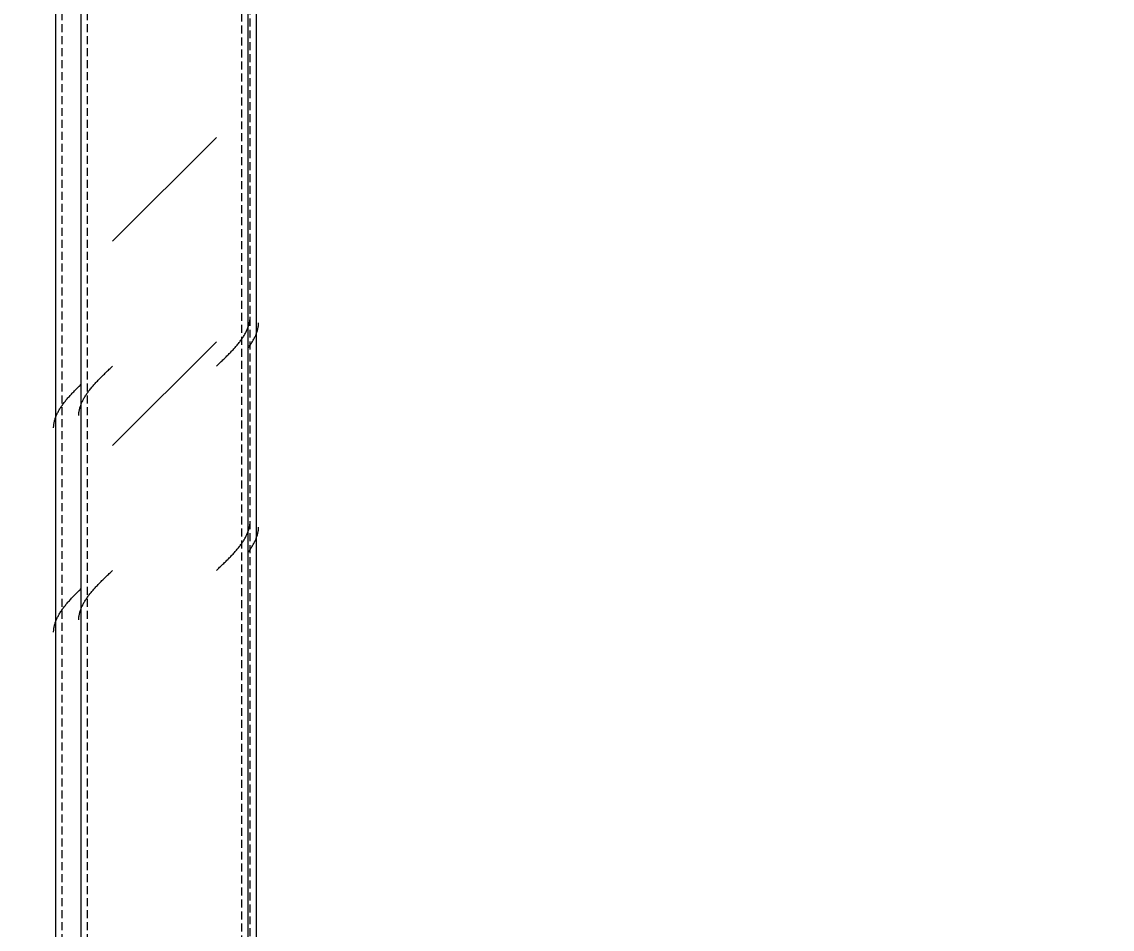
# Model space of a CAD drawing. Header units: centimetres. Extents: x -11896 to 2794, y -437 to 1921.
# Drawn here: x -2743.4 to -2678.4, y 279.1 to 333.2 of the extents above; entities that cross this region are included whole.
import ezdxf

# ---------------------------------------------------------------- set-up
doc = ezdxf.new("R2010")
doc.units = ezdxf.units.CM
doc.linetypes.add('Hidden', pattern=[0.714375, 0.47625, -0.238125])
for name, color, linetype, lineweight in [('A-ANNO-DIMS', 7, 'Continuous', 9), ('A-ANNO-DIMS-100', 7, 'Continuous', 9), ('S-COLS', 7, 'Continuous', 9)]:
    doc.layers.add(name, color=color, linetype=linetype, lineweight=lineweight)
doc.styles.add('Century Gothic_1', font='GOTHIC.TTF', dxfattribs={"height": 15})
doc.dimstyles.new('FCA_N_Cotas_E100', dxfattribs={"dimscale": 30.48, "dimtxt": 15.662524, "dimasz": 0.492126, "dimexe": 0.656168, "dimexo": 0.656168, "dimgap": 0.032808, "dimtad": 1, "dimlfac": 0.01, "dimrnd": 0.01, "dimzin": 0, "dimdsep": 46, "dimtxsty": 'Century Gothic_1', "dimblk1": 'OBLIQUE', "dimblk2": 'OBLIQUE', "dimsah": 1, "dimcen": 0.09, "dimdle": 0.656168, "dimazin": 2, "dimtfac": 1, "dimtdec": 4, "dimtix": 1, "dimtmove": 0, "dimatfit": 3, "dimfxl": 1, "dimtvp": 1, "dimtolj": 1, "dimtzin": 0, "dimarcsym": 2})

# ---------------------------------------------------------------- blocks, each defined once
blk = doc.blocks.new('FP_21-Sección 2-2')
at = {"layer": 'S-COLS'}
blk.add_line((-4180.588, 94), (-4180.588, 375.859), dxfattribs=at)
at = {"layer": 'S-COLS', "color": 9, "true_color": 0xc0c0c0}
for p, q in [((-4180.474, 315.572), (-4180.473, 315.619)), ((-4180.626, 314.918), (-4180.607, 314.964)), ((-4180.607, 314.964), (-4180.59, 315.011)), ((-4180.59, 315.011), (-4180.574, 315.058)), ((-4180.574, 315.058), (-4180.559, 315.105)), ((-4180.559, 315.105), (-4180.545, 315.151)), ((-4180.545, 315.151), (-4180.532, 315.198)), ((-4180.532, 315.198), (-4180.521, 315.245)), ((-4180.521, 315.245), (-4180.511, 315.292)), ((-4180.511, 315.292), (-4180.502, 315.338)), ((-4180.502, 315.338), (-4180.494, 315.385)), ((-4180.494, 315.385), (-4180.487, 315.432)), ((-4180.487, 315.432), (-4180.482, 315.479)), ((-4180.482, 315.479), (-4180.477, 315.525)), ((-4180.477, 315.525), (-4180.474, 315.572)), ((-4180.996, 314.263), (-4180.963, 314.31)), ((-4180.963, 314.31), (-4180.931, 314.357)), ((-4180.931, 314.357), (-4180.9, 314.403)), ((-4180.9, 314.403), (-4180.87, 314.45)), ((-4180.87, 314.45), (-4180.841, 314.497)), ((-4180.841, 314.497), (-4180.813, 314.544)), ((-4180.813, 314.544), (-4180.786, 314.59)), ((-4180.786, 314.59), (-4180.759, 314.637)), ((-4180.759, 314.637), (-4180.735, 314.684)), ((-4180.735, 314.684), (-4180.711, 314.731)), ((-4180.711, 314.731), (-4180.688, 314.777)), ((-4180.688, 314.777), (-4180.666, 314.824)), ((-4180.666, 314.824), (-4180.645, 314.871)), ((-4180.645, 314.871), (-4180.626, 314.918)), ((-4181.54, 313.608), (-4181.497, 313.655)), ((-4181.497, 313.655), (-4181.454, 313.702)), ((-4181.454, 313.702), (-4181.412, 313.749)), ((-4181.412, 313.749), (-4181.37, 313.795)), ((-4181.37, 313.795), (-4181.329, 313.842)), ((-4181.329, 313.842), (-4181.289, 313.889)), ((-4181.289, 313.889), (-4181.25, 313.936)), ((-4181.25, 313.936), (-4181.211, 313.982)), ((-4181.211, 313.982), (-4181.173, 314.029)), ((-4181.173, 314.029), (-4181.136, 314.076)), ((-4181.136, 314.076), (-4181.099, 314.123)), ((-4181.099, 314.123), (-4181.064, 314.169)), ((-4181.064, 314.169), (-4181.029, 314.216)), ((-4181.029, 314.216), (-4180.996, 314.263)), ((-4182.197, 312.954), (-4182.148, 313.001)), ((-4182.148, 313.001), (-4182.099, 313.047)), ((-4182.099, 313.047), (-4182.05, 313.094)), ((-4182.05, 313.094), (-4182.002, 313.141)), ((-4182.002, 313.141), (-4181.954, 313.188)), ((-4181.954, 313.188), (-4181.907, 313.234)), ((-4181.907, 313.234), (-4181.859, 313.281)), ((-4181.859, 313.281), (-4181.812, 313.328)), ((-4181.812, 313.328), (-4181.766, 313.375)), ((-4181.766, 313.375), (-4181.72, 313.421)), ((-4181.72, 313.421), (-4181.674, 313.468)), ((-4181.674, 313.468), (-4181.629, 313.515)), ((-4181.629, 313.515), (-4181.584, 313.562)), ((-4181.584, 313.562), (-4181.54, 313.608)), ((-4182.493, 312.673), (-4182.444, 312.72)), ((-4182.444, 312.72), (-4182.394, 312.767)), ((-4182.394, 312.767), (-4182.345, 312.814)), ((-4182.345, 312.814), (-4182.295, 312.86)), ((-4182.295, 312.86), (-4182.246, 312.907)), ((-4182.246, 312.907), (-4182.197, 312.954)), ((-4180.494, 303.196), (-4180.487, 303.242)), ((-4180.487, 303.242), (-4180.482, 303.289)), ((-4180.482, 303.289), (-4180.477, 303.336)), ((-4180.477, 303.336), (-4180.474, 303.383)), ((-4180.474, 303.383), (-4180.473, 303.429)), ((-4180.711, 302.541), (-4180.688, 302.588)), ((-4180.688, 302.588), (-4180.666, 302.635)), ((-4180.666, 302.635), (-4180.645, 302.681)), ((-4180.645, 302.681), (-4180.626, 302.728)), ((-4180.626, 302.728), (-4180.607, 302.775)), ((-4180.607, 302.775), (-4180.59, 302.822)), ((-4180.59, 302.822), (-4180.574, 302.868)), ((-4180.574, 302.868), (-4180.559, 302.915)), ((-4180.559, 302.915), (-4180.545, 302.962)), ((-4180.545, 302.962), (-4180.532, 303.009)), ((-4180.532, 303.009), (-4180.521, 303.055)), ((-4180.521, 303.055), (-4180.511, 303.102)), ((-4180.511, 303.102), (-4180.502, 303.149)), ((-4180.502, 303.149), (-4180.494, 303.196)), ((-4181.136, 301.887), (-4181.099, 301.933)), ((-4181.099, 301.933), (-4181.064, 301.98)), ((-4181.064, 301.98), (-4181.029, 302.027)), ((-4181.029, 302.027), (-4180.996, 302.074)), ((-4180.996, 302.074), (-4180.963, 302.12)), ((-4180.963, 302.12), (-4180.931, 302.167)), ((-4180.931, 302.167), (-4180.9, 302.214)), ((-4180.9, 302.214), (-4180.87, 302.261)), ((-4180.87, 302.261), (-4180.841, 302.307)), ((-4180.841, 302.307), (-4180.813, 302.354)), ((-4180.813, 302.354), (-4180.786, 302.401)), ((-4180.786, 302.401), (-4180.759, 302.448)), ((-4180.759, 302.448), (-4180.735, 302.494)), ((-4180.735, 302.494), (-4180.711, 302.541)), ((-4181.72, 301.232), (-4181.674, 301.279)), ((-4181.674, 301.279), (-4181.629, 301.325)), ((-4181.629, 301.325), (-4181.584, 301.372)), ((-4181.584, 301.372), (-4181.54, 301.419)), ((-4181.54, 301.419), (-4181.497, 301.466)), ((-4181.497, 301.466), (-4181.454, 301.513)), ((-4181.454, 301.513), (-4181.412, 301.559)), ((-4181.412, 301.559), (-4181.37, 301.606)), ((-4181.37, 301.606), (-4181.329, 301.653)), ((-4181.329, 301.653), (-4181.289, 301.7)), ((-4181.289, 301.7), (-4181.25, 301.746)), ((-4181.25, 301.746), (-4181.211, 301.793)), ((-4181.211, 301.793), (-4181.173, 301.84)), ((-4181.173, 301.84), (-4181.136, 301.887)), ((-4182.394, 300.577), (-4182.345, 300.624)), ((-4182.345, 300.624), (-4182.295, 300.671)), ((-4182.295, 300.671), (-4182.246, 300.718)), ((-4182.246, 300.718), (-4182.197, 300.764)), ((-4182.197, 300.764), (-4182.148, 300.811)), ((-4182.148, 300.811), (-4182.099, 300.858)), ((-4182.099, 300.858), (-4182.05, 300.905)), ((-4182.05, 300.905), (-4182.002, 300.951)), ((-4182.002, 300.951), (-4181.954, 300.998)), ((-4181.954, 300.998), (-4181.907, 301.045)), ((-4181.907, 301.045), (-4181.859, 301.092)), ((-4181.859, 301.092), (-4181.812, 301.138)), ((-4181.812, 301.138), (-4181.766, 301.185)), ((-4181.766, 301.185), (-4181.72, 301.232)), ((-4182.493, 300.484), (-4182.444, 300.531)), ((-4182.444, 300.531), (-4182.394, 300.577))]:
    blk.add_line(p, q, dxfattribs=at)
blk = doc.blocks.new('FP_22-Sección 2-2')
at = {"layer": 'S-COLS'}
blk.add_line((-4190.588, 375.859), (-4190.588, 94), dxfattribs=at)
at = {"layer": 'S-COLS', "color": 9, "true_color": 0xc0c0c0}
for p, q in [((-4189.078, 312.299), (-4189.029, 312.346)), ((-4189.029, 312.346), (-4188.98, 312.393)), ((-4188.98, 312.393), (-4188.931, 312.439)), ((-4188.931, 312.439), (-4188.881, 312.486)), ((-4188.881, 312.486), (-4188.832, 312.533)), ((-4188.832, 312.533), (-4188.783, 312.58)), ((-4188.783, 312.58), (-4188.733, 312.627)), ((-4188.733, 312.627), (-4188.683, 312.673)), ((-4189.723, 311.645), (-4189.68, 311.691)), ((-4189.68, 311.691), (-4189.636, 311.738)), ((-4189.636, 311.738), (-4189.592, 311.785)), ((-4189.592, 311.785), (-4189.548, 311.832)), ((-4189.548, 311.832), (-4189.502, 311.878)), ((-4189.502, 311.878), (-4189.457, 311.925)), ((-4189.457, 311.925), (-4189.411, 311.972)), ((-4189.411, 311.972), (-4189.364, 312.019)), ((-4189.364, 312.019), (-4189.317, 312.065)), ((-4189.317, 312.065), (-4189.27, 312.112)), ((-4189.27, 312.112), (-4189.222, 312.159)), ((-4189.222, 312.159), (-4189.174, 312.206)), ((-4189.174, 312.206), (-4189.126, 312.252)), ((-4189.126, 312.252), (-4189.078, 312.299)), ((-4190.246, 310.99), (-4190.214, 311.037)), ((-4190.214, 311.037), (-4190.181, 311.084)), ((-4190.181, 311.084), (-4190.147, 311.13)), ((-4190.147, 311.13), (-4190.113, 311.177)), ((-4190.113, 311.177), (-4190.077, 311.224)), ((-4190.077, 311.224), (-4190.041, 311.271)), ((-4190.041, 311.271), (-4190.004, 311.317)), ((-4190.004, 311.317), (-4189.966, 311.364)), ((-4189.966, 311.364), (-4189.927, 311.411)), ((-4189.927, 311.411), (-4189.887, 311.458)), ((-4189.887, 311.458), (-4189.847, 311.504)), ((-4189.847, 311.504), (-4189.806, 311.551)), ((-4189.806, 311.551), (-4189.765, 311.598)), ((-4189.765, 311.598), (-4189.723, 311.645)), ((-4190.587, 310.335), (-4190.569, 310.382)), ((-4190.569, 310.382), (-4190.551, 310.429)), ((-4190.551, 310.429), (-4190.531, 310.476)), ((-4190.531, 310.476), (-4190.511, 310.523)), ((-4190.511, 310.523), (-4190.489, 310.569)), ((-4190.489, 310.569), (-4190.466, 310.616)), ((-4190.466, 310.616), (-4190.442, 310.663)), ((-4190.442, 310.663), (-4190.417, 310.71)), ((-4190.417, 310.71), (-4190.391, 310.756)), ((-4190.391, 310.756), (-4190.364, 310.803)), ((-4190.364, 310.803), (-4190.336, 310.85)), ((-4190.336, 310.85), (-4190.307, 310.897)), ((-4190.307, 310.897), (-4190.277, 310.943)), ((-4190.277, 310.943), (-4190.246, 310.99)), ((-4190.704, 309.728), (-4190.702, 309.774)), ((-4190.702, 309.774), (-4190.699, 309.821)), ((-4190.699, 309.821), (-4190.695, 309.868)), ((-4190.695, 309.868), (-4190.69, 309.915)), ((-4190.69, 309.915), (-4190.683, 309.961)), ((-4190.683, 309.961), (-4190.675, 310.008)), ((-4190.675, 310.008), (-4190.666, 310.055)), ((-4190.666, 310.055), (-4190.656, 310.102)), ((-4190.656, 310.102), (-4190.644, 310.148)), ((-4190.644, 310.148), (-4190.632, 310.195)), ((-4190.632, 310.195), (-4190.618, 310.242)), ((-4190.618, 310.242), (-4190.603, 310.289)), ((-4190.603, 310.289), (-4190.587, 310.335)), ((-4189.27, 299.923), (-4189.222, 299.97)), ((-4189.222, 299.97), (-4189.174, 300.016)), ((-4189.174, 300.016), (-4189.126, 300.063)), ((-4189.126, 300.063), (-4189.078, 300.11)), ((-4189.078, 300.11), (-4189.029, 300.157)), ((-4189.029, 300.157), (-4188.98, 300.203)), ((-4188.98, 300.203), (-4188.931, 300.25)), ((-4188.931, 300.25), (-4188.881, 300.297)), ((-4188.881, 300.297), (-4188.832, 300.344)), ((-4188.832, 300.344), (-4188.783, 300.39)), ((-4188.783, 300.39), (-4188.733, 300.437)), ((-4188.733, 300.437), (-4188.683, 300.484)), ((-4189.847, 299.315), (-4189.806, 299.362)), ((-4189.806, 299.362), (-4189.765, 299.408)), ((-4189.765, 299.408), (-4189.723, 299.455)), ((-4189.723, 299.455), (-4189.68, 299.502)), ((-4189.68, 299.502), (-4189.636, 299.549)), ((-4189.636, 299.549), (-4189.592, 299.595)), ((-4189.592, 299.595), (-4189.548, 299.642)), ((-4189.548, 299.642), (-4189.502, 299.689)), ((-4189.502, 299.689), (-4189.457, 299.736)), ((-4189.457, 299.736), (-4189.411, 299.783)), ((-4189.411, 299.783), (-4189.364, 299.829)), ((-4189.364, 299.829), (-4189.317, 299.876)), ((-4189.317, 299.876), (-4189.27, 299.923)), ((-4190.336, 298.66), (-4190.307, 298.707)), ((-4190.307, 298.707), (-4190.277, 298.754)), ((-4190.277, 298.754), (-4190.246, 298.801)), ((-4190.246, 298.801), (-4190.214, 298.847)), ((-4190.214, 298.847), (-4190.181, 298.894)), ((-4190.181, 298.894), (-4190.147, 298.941)), ((-4190.147, 298.941), (-4190.113, 298.988)), ((-4190.113, 298.988), (-4190.077, 299.034)), ((-4190.077, 299.034), (-4190.041, 299.081)), ((-4190.041, 299.081), (-4190.004, 299.128)), ((-4190.004, 299.128), (-4189.966, 299.175)), ((-4189.966, 299.175), (-4189.927, 299.221)), ((-4189.927, 299.221), (-4189.887, 299.268)), ((-4189.887, 299.268), (-4189.847, 299.315)), ((-4190.632, 298.006), (-4190.618, 298.053)), ((-4190.618, 298.053), (-4190.603, 298.099)), ((-4190.603, 298.099), (-4190.587, 298.146)), ((-4190.587, 298.146), (-4190.569, 298.193)), ((-4190.569, 298.193), (-4190.551, 298.24)), ((-4190.551, 298.24), (-4190.531, 298.286)), ((-4190.531, 298.286), (-4190.511, 298.333)), ((-4190.511, 298.333), (-4190.489, 298.38)), ((-4190.489, 298.38), (-4190.466, 298.427)), ((-4190.466, 298.427), (-4190.442, 298.473)), ((-4190.442, 298.473), (-4190.417, 298.52)), ((-4190.417, 298.52), (-4190.391, 298.567)), ((-4190.391, 298.567), (-4190.364, 298.614)), ((-4190.364, 298.614), (-4190.336, 298.66)), ((-4190.704, 297.538), (-4190.702, 297.585)), ((-4190.702, 297.585), (-4190.699, 297.632)), ((-4190.699, 297.632), (-4190.695, 297.678)), ((-4190.695, 297.678), (-4190.69, 297.725)), ((-4190.69, 297.725), (-4190.683, 297.772)), ((-4190.683, 297.772), (-4190.675, 297.819)), ((-4190.675, 297.819), (-4190.666, 297.866)), ((-4190.666, 297.866), (-4190.656, 297.912)), ((-4190.656, 297.912), (-4190.644, 297.959)), ((-4190.644, 297.959), (-4190.632, 298.006))]:
    blk.add_line(p, q, dxfattribs=at)
blk = doc.blocks.new('HSS Rectangular-Column - 100 x 100 mm-V20-Sección 2-2')
at = {"layer": 'S-COLS', "true_color": 0xc0c0c0}
h = blk.add_hatch(dxfattribs=at)
h.set_pattern_fill('FP_7', color=9, style=0, pattern_type=2)
h.set_pattern_definition([(45, (-5061.785, 712), (-25.1447, 25.1447), []), (45, (-5061.785, 750.1), (-25.1447, 25.1447), [])])
h.paths.add_polyline_path([(-4187.369, 94), (-4182.493, 94), (-4182.493, 375.859), (-4183.088, 375.809), (-4183.367, 375.137), (-4184.038, 374.859), (-4187.369, 374.954), (-4187.81, 375.137), (-4188.088, 375.859), (-4188.683, 375.809), (-4188.683, 94)])
h.paths.add_polyline_path([(-4186.636, 375.359), (-4184.541, 375.359), (-4183.867, 375.638), (-4183.867, 375.859), (-4187.369, 375.782), (-4187.309, 375.638), (-4187.138, 375.567)])
at = {"layer": 'S-COLS', "linetype": 'Hidden'}
for p, q in [((-4190.188, 94), (-4190.188, 375.859)), ((-4180.988, 375.859), (-4180.988, 94))]:
    blk.add_line(p, q, dxfattribs=at)
at = {"layer": 'S-COLS'}
for name in ['FP_22-Sección 2-2', 'FP_21-Sección 2-2']:
    blk.add_blockref(name, (0, 0), dxfattribs=at)
blk = doc.blocks.new('FP_24-Sección 2-2')
at = {"layer": 'S-COLS'}
blk.add_line((-4180.088, 94), (-4180.088, 374.859), dxfattribs=at)
at = {"layer": 'S-COLS', "color": 9, "true_color": 0xc0c0c0}
for p, q in [((-4180.021, 314.886), (-4180.011, 314.933)), ((-4180.011, 314.933), (-4180.002, 314.979)), ((-4180.002, 314.979), (-4179.994, 315.026)), ((-4179.994, 315.026), (-4179.987, 315.073)), ((-4179.987, 315.073), (-4179.982, 315.12)), ((-4179.982, 315.12), (-4179.977, 315.166)), ((-4179.977, 315.166), (-4179.974, 315.213)), ((-4179.974, 315.213), (-4179.973, 315.26)), ((-4180.259, 314.278), (-4180.235, 314.325)), ((-4180.235, 314.325), (-4180.211, 314.372)), ((-4180.211, 314.372), (-4180.188, 314.418)), ((-4180.188, 314.418), (-4180.166, 314.465)), ((-4180.166, 314.465), (-4180.145, 314.512)), ((-4180.145, 314.512), (-4180.126, 314.559)), ((-4180.126, 314.559), (-4180.107, 314.605)), ((-4180.107, 314.605), (-4180.09, 314.652)), ((-4180.09, 314.652), (-4180.074, 314.699)), ((-4180.074, 314.699), (-4180.059, 314.746)), ((-4180.059, 314.746), (-4180.045, 314.792)), ((-4180.045, 314.792), (-4180.032, 314.839)), ((-4180.032, 314.839), (-4180.021, 314.886)), ((-4180.599, 313.764), (-4180.564, 313.81)), ((-4180.564, 313.81), (-4180.529, 313.857)), ((-4180.529, 313.857), (-4180.496, 313.904)), ((-4180.496, 313.904), (-4180.463, 313.951)), ((-4180.463, 313.951), (-4180.431, 313.998)), ((-4180.431, 313.998), (-4180.4, 314.044)), ((-4180.4, 314.044), (-4180.37, 314.091)), ((-4180.37, 314.091), (-4180.341, 314.138)), ((-4180.341, 314.138), (-4180.313, 314.185)), ((-4180.313, 314.185), (-4180.286, 314.231)), ((-4180.286, 314.231), (-4180.259, 314.278)), ((-4180.059, 302.556), (-4180.045, 302.603)), ((-4180.045, 302.603), (-4180.032, 302.65)), ((-4180.032, 302.65), (-4180.021, 302.696)), ((-4180.021, 302.696), (-4180.011, 302.743)), ((-4180.011, 302.743), (-4180.002, 302.79)), ((-4180.002, 302.79), (-4179.994, 302.837)), ((-4179.994, 302.837), (-4179.987, 302.883)), ((-4179.987, 302.883), (-4179.982, 302.93)), ((-4179.982, 302.93), (-4179.977, 302.977)), ((-4179.977, 302.977), (-4179.974, 303.024)), ((-4179.974, 303.024), (-4179.973, 303.07)), ((-4180.37, 301.902), (-4180.341, 301.948)), ((-4180.341, 301.948), (-4180.313, 301.995)), ((-4180.313, 301.995), (-4180.286, 302.042)), ((-4180.286, 302.042), (-4180.259, 302.089)), ((-4180.259, 302.089), (-4180.235, 302.135)), ((-4180.235, 302.135), (-4180.211, 302.182)), ((-4180.211, 302.182), (-4180.188, 302.229)), ((-4180.188, 302.229), (-4180.166, 302.276)), ((-4180.166, 302.276), (-4180.145, 302.322)), ((-4180.145, 302.322), (-4180.126, 302.369)), ((-4180.126, 302.369), (-4180.107, 302.416)), ((-4180.107, 302.416), (-4180.09, 302.463)), ((-4180.09, 302.463), (-4180.074, 302.509)), ((-4180.074, 302.509), (-4180.059, 302.556)), ((-4180.599, 301.574), (-4180.564, 301.621)), ((-4180.564, 301.621), (-4180.529, 301.668)), ((-4180.529, 301.668), (-4180.496, 301.715)), ((-4180.496, 301.715), (-4180.463, 301.761)), ((-4180.463, 301.761), (-4180.431, 301.808)), ((-4180.431, 301.808), (-4180.4, 301.855)), ((-4180.4, 301.855), (-4180.37, 301.902))]:
    blk.add_line(p, q, dxfattribs=at)
blk = doc.blocks.new('HSS Rectangular-Column - 100 x 100 mm-V23-Sección 2-2')
at = {"layer": 'S-COLS', "linetype": 'Hidden'}
blk.add_line((-4180.488, 374.859), (-4180.488, 94), dxfattribs=at)
at = {"layer": 'S-COLS'}
blk.add_blockref('FP_24-Sección 2-2', (0, 0), dxfattribs=at)
blk = doc.blocks.new('FP_26-Sección 2-2')
at = {"layer": 'S-COLS'}
blk.add_line((-4192.088, 374.859), (-4192.088, 94), dxfattribs=at)
at = {"layer": 'S-COLS', "color": 9, "true_color": 0xc0c0c0}
for p, q in [((-4191.136, 311.011), (-4191.092, 311.058)), ((-4191.092, 311.058), (-4191.048, 311.105)), ((-4191.048, 311.105), (-4191.002, 311.151)), ((-4191.002, 311.151), (-4190.957, 311.198)), ((-4190.957, 311.198), (-4190.911, 311.245)), ((-4190.911, 311.245), (-4190.864, 311.292)), ((-4190.864, 311.292), (-4190.817, 311.338)), ((-4190.817, 311.338), (-4190.77, 311.385)), ((-4190.77, 311.385), (-4190.722, 311.432)), ((-4190.722, 311.432), (-4190.674, 311.479)), ((-4190.674, 311.479), (-4190.626, 311.525)), ((-4190.626, 311.525), (-4190.578, 311.572)), ((-4191.681, 310.356), (-4191.647, 310.403)), ((-4191.647, 310.403), (-4191.613, 310.45)), ((-4191.613, 310.45), (-4191.577, 310.497)), ((-4191.577, 310.497), (-4191.541, 310.543)), ((-4191.541, 310.543), (-4191.504, 310.59)), ((-4191.504, 310.59), (-4191.466, 310.637)), ((-4191.466, 310.637), (-4191.427, 310.684)), ((-4191.427, 310.684), (-4191.387, 310.731)), ((-4191.387, 310.731), (-4191.347, 310.777)), ((-4191.347, 310.777), (-4191.306, 310.824)), ((-4191.306, 310.824), (-4191.265, 310.871)), ((-4191.265, 310.871), (-4191.223, 310.918)), ((-4191.223, 310.918), (-4191.18, 310.964)), ((-4191.18, 310.964), (-4191.136, 311.011)), ((-4192.051, 309.702), (-4192.031, 309.749)), ((-4192.031, 309.749), (-4192.011, 309.795)), ((-4192.011, 309.795), (-4191.989, 309.842)), ((-4191.989, 309.842), (-4191.966, 309.889)), ((-4191.966, 309.889), (-4191.942, 309.936)), ((-4191.942, 309.936), (-4191.917, 309.982)), ((-4191.917, 309.982), (-4191.891, 310.029)), ((-4191.891, 310.029), (-4191.864, 310.076)), ((-4191.864, 310.076), (-4191.836, 310.123)), ((-4191.836, 310.123), (-4191.807, 310.169)), ((-4191.807, 310.169), (-4191.777, 310.216)), ((-4191.777, 310.216), (-4191.746, 310.263)), ((-4191.746, 310.263), (-4191.714, 310.31)), ((-4191.714, 310.31), (-4191.681, 310.356)), ((-4192.202, 309.047), (-4192.199, 309.094)), ((-4192.199, 309.094), (-4192.195, 309.141)), ((-4192.195, 309.141), (-4192.19, 309.188)), ((-4192.19, 309.188), (-4192.183, 309.234)), ((-4192.183, 309.234), (-4192.175, 309.281)), ((-4192.175, 309.281), (-4192.166, 309.328)), ((-4192.166, 309.328), (-4192.156, 309.375)), ((-4192.156, 309.375), (-4192.144, 309.421)), ((-4192.144, 309.421), (-4192.132, 309.468)), ((-4192.132, 309.468), (-4192.118, 309.515)), ((-4192.118, 309.515), (-4192.103, 309.562)), ((-4192.103, 309.562), (-4192.087, 309.608)), ((-4192.087, 309.608), (-4192.069, 309.655)), ((-4192.069, 309.655), (-4192.051, 309.702)), ((-4192.204, 309.001), (-4192.202, 309.047)), ((-4190.674, 299.289), (-4190.626, 299.336)), ((-4190.626, 299.336), (-4190.578, 299.383)), ((-4191.306, 298.635), (-4191.265, 298.681)), ((-4191.265, 298.681), (-4191.223, 298.728)), ((-4191.223, 298.728), (-4191.18, 298.775)), ((-4191.18, 298.775), (-4191.136, 298.822)), ((-4191.136, 298.822), (-4191.092, 298.868)), ((-4191.092, 298.868), (-4191.048, 298.915)), ((-4191.048, 298.915), (-4191.002, 298.962)), ((-4191.002, 298.962), (-4190.957, 299.009)), ((-4190.957, 299.009), (-4190.911, 299.055)), ((-4190.911, 299.055), (-4190.864, 299.102)), ((-4190.864, 299.102), (-4190.817, 299.149)), ((-4190.817, 299.149), (-4190.77, 299.196)), ((-4190.77, 299.196), (-4190.722, 299.242)), ((-4190.722, 299.242), (-4190.674, 299.289)), ((-4191.807, 297.98), (-4191.777, 298.027)), ((-4191.777, 298.027), (-4191.746, 298.074)), ((-4191.746, 298.074), (-4191.714, 298.12)), ((-4191.714, 298.12), (-4191.681, 298.167)), ((-4191.681, 298.167), (-4191.647, 298.214)), ((-4191.647, 298.214), (-4191.613, 298.261)), ((-4191.613, 298.261), (-4191.577, 298.307)), ((-4191.577, 298.307), (-4191.541, 298.354)), ((-4191.541, 298.354), (-4191.504, 298.401)), ((-4191.504, 298.401), (-4191.466, 298.448)), ((-4191.466, 298.448), (-4191.427, 298.494)), ((-4191.427, 298.494), (-4191.387, 298.541)), ((-4191.387, 298.541), (-4191.347, 298.588)), ((-4191.347, 298.588), (-4191.306, 298.635)), ((-4192.118, 297.325), (-4192.103, 297.372)), ((-4192.103, 297.372), (-4192.087, 297.419)), ((-4192.087, 297.419), (-4192.069, 297.466)), ((-4192.069, 297.466), (-4192.051, 297.512)), ((-4192.051, 297.512), (-4192.031, 297.559)), ((-4192.031, 297.559), (-4192.011, 297.606)), ((-4192.011, 297.606), (-4191.989, 297.653)), ((-4191.989, 297.653), (-4191.966, 297.699)), ((-4191.966, 297.699), (-4191.942, 297.746)), ((-4191.942, 297.746), (-4191.917, 297.793)), ((-4191.917, 297.793), (-4191.891, 297.84)), ((-4191.891, 297.84), (-4191.864, 297.886)), ((-4191.864, 297.886), (-4191.836, 297.933)), ((-4191.836, 297.933), (-4191.807, 297.98)), ((-4192.204, 296.811), (-4192.202, 296.858)), ((-4192.202, 296.858), (-4192.199, 296.905)), ((-4192.199, 296.905), (-4192.195, 296.951)), ((-4192.195, 296.951), (-4192.19, 296.998)), ((-4192.19, 296.998), (-4192.183, 297.045)), ((-4192.183, 297.045), (-4192.175, 297.092)), ((-4192.175, 297.092), (-4192.166, 297.138)), ((-4192.166, 297.138), (-4192.156, 297.185)), ((-4192.156, 297.185), (-4192.144, 297.232)), ((-4192.144, 297.232), (-4192.132, 297.279)), ((-4192.132, 297.279), (-4192.118, 297.325))]:
    blk.add_line(p, q, dxfattribs=at)
blk = doc.blocks.new('HSS Rectangular-Column - 100 x 100 mm-V25-Sección 2-2')
at = {"layer": 'S-COLS', "linetype": 'Hidden'}
blk.add_line((-4191.688, 94), (-4191.688, 374.859), dxfattribs=at)
at = {"layer": 'S-COLS'}
blk.add_blockref('FP_26-Sección 2-2', (0, 0), dxfattribs=at)
blk = doc.blocks.new('DIMBLOCK31-Sección 2-2')
at = {"layer": 'A-ANNO-DIMS-100', "lineweight": 35}
for p, q in [((-2430.668, 386.859), (-2438.168, 394.359)), ((-2430.668, 386.859), (-2423.168, 379.359)), ((-2430.668, 94), (-2438.168, 101.5)), ((-2430.668, 94), (-2423.168, 86.5))]:
    blk.add_line(p, q, dxfattribs=at)
at = {"layer": 'A-ANNO-DIMS-100'}
for p, q in [((-2430.668, 386.859), (-2450.668, 386.859)), ((-2430.668, 386.859), (-2430.668, 74)), ((-2430.668, 386.859), (-2258.875, 386.859)), ((-2430.668, 94), (-3209.083, 94)), ((-2430.668, 94), (-2410.668, 94))]:
    blk.add_line(p, q, dxfattribs=at)
at = {"layer": 'A-ANNO-DIMS-100', "color": 0, "insert": (-2450.894, 220.043), "char_height": 15, "width": 48.92674, "attachment_point": 1, "rotation": 90, "line_spacing_factor": 0.984502, "style": 'Century Gothic_1'}
blk.add_mtext('2.93', dxfattribs=at)
blk = doc.blocks.new('_Oblique')
at = {"color": 0, "linetype": 'ByBlock', "lineweight": -2}
blk.add_line((-0.5, -0.5), (0.5, 0.5), dxfattribs=at)

msp = doc.modelspace()

# ---------------------------------------------------------------- block references
at = {"layer": 'S-COLS'}
for name in ['HSS Rectangular-Column - 100 x 100 mm-V20-Sección 2-2', 'HSS Rectangular-Column - 100 x 100 mm-V25-Sección 2-2', 'HSS Rectangular-Column - 100 x 100 mm-V23-Sección 2-2']:
    msp.add_blockref(name, (1450.659, 0), dxfattribs=at)

# ---------------------------------------------------------------- dimensions: what is measured, and where the dimension line sits
at = {"layer": 'A-ANNO-DIMS'}
dim = msp.add_linear_dim(base=(-2430.668, 94), p1=(-2238.875, 386.859), p2=(-3229.083, 94), angle=90, dimstyle='FCA_N_Cotas_E100', override={"dimpost": '<>', "dimfxl": 1032.606836}, dxfattribs=at)
dim.commit()
dim.dimension.update_dxf_attribs({"geometry": 'DIMBLOCK31-Sección 2-2', "text_midpoint": (-2439.545, 240.429)})

doc.saveas('drawing.dxf')
